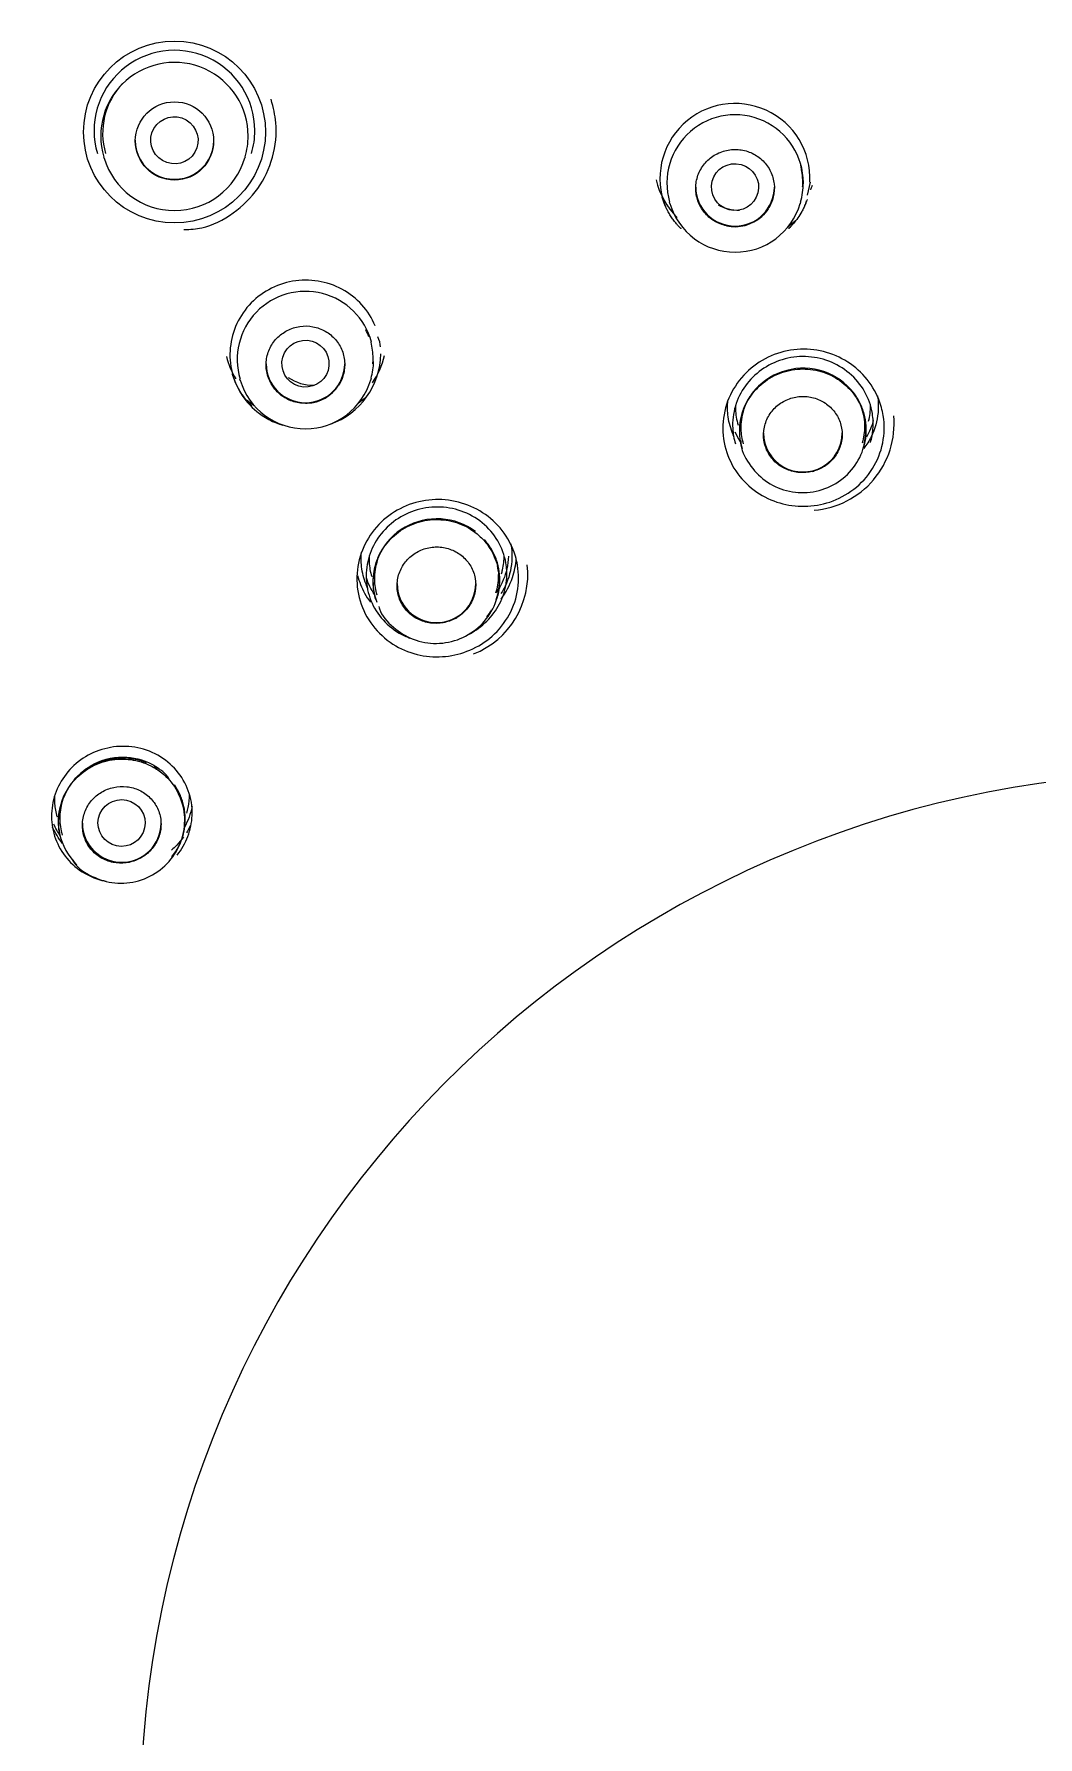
# Model space of a CAD drawing. Header units: millimetres. Extents: x -60 to 7633, y -2614 to 2146.
# Drawn here: x 5486.92 to 5506.08, y 1658.15 to 1690.66 of the extents above; entities that cross this region are included whole.
import ezdxf

# ---------------------------------------------------------------- set-up
doc = ezdxf.new("R2010")
doc.units = ezdxf.units.MM
doc.layers.get('0').update_dxf_attribs({"color": 250})

msp = doc.modelspace()

# ---------------------------------------------------------------- linework, layer by layer
at = {"linetype": 'Continuous'}
for p, q in [((5488.246, 1688.311), (5488.254, 1688.285)), ((5490.943, 1688.29), (5490.951, 1688.317)), ((5501.73, 1687.83), (5501.671, 1687.584)), ((5498.967, 1687.368), (5498.969, 1687.363)), ((5499.038, 1687.451), (5499.046, 1687.425)), ((5501.545, 1687.419), (5501.556, 1687.454)), ((5501.629, 1687.38), (5501.631, 1687.384)), ((5490.839, 1684.071), (5490.847, 1684.047)), ((5493.346, 1684.055), (5493.357, 1684.091)), ((5500.429, 1682.769), (5500.434, 1682.75)), ((5502.744, 1682.748), (5502.754, 1682.782)), ((5501.771, 1682.309), (5501.801, 1682.317)), ((5493.436, 1679.881), (5493.441, 1679.866)), ((5495.736, 1679.866), (5495.784, 1680.005)), ((5495.751, 1679.882), (5495.761, 1679.918)), ((5495.784, 1680.005), (5495.784, 1680.032)), ((5494.959, 1679.504), (5494.986, 1679.52)), ((5489.496, 1676.437), (5489.495, 1676.439)), ((5487.429, 1675.302), (5487.433, 1675.289)), ((5489.744, 1675.31), (5489.755, 1675.349)), ((5489.111, 1675.045), (5489.133, 1675.067))]:
    msp.add_line(p, q, dxfattribs=at)
for centre, radius in [((5489.599, 1688.79), 1.736), ((5489.598, 1688.619), 0.747)]:
    msp.add_circle(centre, radius, dxfattribs=at)
for centre, radius, start, end in [((5509.098, 1656.352), 60.161, 0.4064, 179.5936), ((5489.598, 1688.816), 1.534, 0, 196.6138), ((5489.598, 1688.713), 1.406, 0, 196.6109), ((5489.599, 1688.769), 1.372, 136.2052, 196.5846), ((5500.296, 1687.902), 1.432, 357.1549, 201.9014), ((5500.299, 1687.817), 1.302, 0, 196.2589), ((5489.598, 1688.713), 1.406, 343.6939, 0), ((5489.598, 1688.816), 1.534, 343.592, 0), ((5489.598, 1688.69), 1.399, 196.6009, 343.6592), ((5500.296, 1688.246), 1.551, 193.6654, 224.6738), ((5500.299, 1687.84), 1.291, 0, 14.1503), ((5500.298, 1687.792), 1.297, 5.8938, 12.4022), ((5500.299, 1687.817), 1.302, 343.7665, 0), ((5500.299, 1687.84), 1.291, 355.7993, 0), ((5500.296, 1688.246), 1.551, 338.8708, 342.4126), ((5500.298, 1687.792), 1.297, 196.3924, 343.5583), ((5500.374, 1688.127), 0.829, 241.0182, 270.7083), ((5500.296, 1687.902), 1.432, 338.7916, 342.6453), ((5500.296, 1687.743), 0.761, 257.7047, 312.0601), ((5492.098, 1684.446), 1.302, 14.8745, 196.5904), ((5492.097, 1684.421), 1.297, 20.8247, 27.3183), ((5492.098, 1684.469), 1.291, 0, 13.8792), ((5493.053, 1684.663), 0.479, 2.8711, 26.4885), ((5492.096, 1684.875), 1.551, 193.8416, 211.0042), ((5492.089, 1684.578), 1.449, 289.5227, 359.1275), ((5492.098, 1684.446), 1.302, 344.1231, 358.2999), ((5492.096, 1684.875), 1.551, 325.7838, 346.783), ((5492.098, 1684.469), 1.291, 355.3143, 0), ((5492.097, 1684.421), 1.297, 196.5914, 343.8987), ((5492.245, 1684.785), 0.829, 235.147, 271.3277), ((5501.597, 1683.046), 1.234, 71.4546, 137.9633), ((5501.608, 1683.069), 1.208, 38.1768, 71.6006), ((5492.095, 1684.368), 0.758, 272.5242, 327.0836), ((5501.539, 1683.094), 1.158, 149.4514, 160.9518), ((5501.588, 1683.064), 1.214, 138.2989, 149.4162), ((5501.627, 1683.09), 1.18, 26.7585, 37.9698), ((5501.526, 1683.095), 1.145, 160.8304, 171.7224), ((5501.673, 1683.223), 1.66, 274.5865, 5.1292), ((5501.625, 1683.094), 1.18, 15.4578, 26.526), ((5501.708, 1683.116), 1.094, 3.5626, 15.5127), ((5492.089, 1684.578), 1.449, 247.8118, 252.8297), ((5501.627, 1683.111), 1.175, 352.5012, 3.5417), ((5501.526, 1683.095), 1.145, 189.9764, 195.3752), ((5501.491, 1683.085), 1.108, 195.3262, 196.5414), ((5501.668, 1683.111), 1.134, 343.1314, 352.2417), ((5494.605, 1680.179), 1.227, 86.2179, 153.0442), ((5494.61, 1680.18), 1.226, 53.3825, 86.4862), ((5494.585, 1680.199), 1.2, 153.4749, 164.6893), ((5494.621, 1680.208), 1.198, 30.9079, 41.8681), ((5494.701, 1680.255), 1.105, 19.0996, 30.9685), ((5494.533, 1680.215), 1.146, 164.7274, 176.3215), ((5494.705, 1680.348), 1.637, 291.5036, 6.3475), ((5494.629, 1680.23), 1.181, 8.0773, 19.0751), ((5494.53, 1680.213), 1.143, 176.2306, 200.5025), ((5494.716, 1680.244), 1.093, 356.0669, 8.0187), ((5494.665, 1680.242), 1.142, 321.5718, 329.7654), ((5488.608, 1675.597), 1.238, 68.4229, 101.3439), ((5488.596, 1675.616), 1.217, 100.9647, 168.2369), ((5508.979, 1656.519), 20.039, 89.6599, 178.2995), ((5489.056, 1676.187), 0.505, 29.8186, 72.2252), ((5488.615, 1675.646), 1.196, 23.6201, 34.5268), ((5488.571, 1675.631), 1.19, 168.7192, 180.0099), ((5488.705, 1675.686), 1.097, 11.6357, 23.5651), ((5488.664, 1675.676), 1.14, 348.666, 11.7093), ((5488.52, 1675.632), 1.139, 180.0513, 191.7045), ((5488.529, 1675.632), 1.148, 191.6445, 226.2665), ((5488.591, 1675.708), 1.219, 325.8601, 336.8977), ((5488.557, 1675.742), 1.266, 321.3696, 325.4764)]:
    msp.add_arc(centre, radius, start, end, dxfattribs=at)
for centre, major_axis, start_param, end_param in [((5509.098, 1655.606), (51.65, 0), 0, 3.141593), ((5509.098, 1655.697), (51.15, 0), 0, 3.141593), ((5489.598, 1688.631), (-0.75, 0), 0, 3.141593), ((5500.298, 1687.739), (0.75, 0), 3.141593, 6.283185), ((5492.098, 1684.367), (0.75, 0), 3.141593, 6.283185), ((5501.592, 1683.044), (-0.75, 0), 0, 3.141593), ((5494.598, 1680.169), (0.75, 0), 3.141593, 6.283185), ((5488.591, 1675.594), (0.75, 0), 3.141593, 6.283185)]:
    msp.add_ellipse(centre, major_axis=major_axis, ratio=0.992546, start_param=start_param, end_param=end_param, dxfattribs=at)
for centre, major_axis, ratio in [((5509.098, 1655.559), (51.15, 0), 0.992546), ((5509.098, 1655.41), (47.938, 0), 0.992546), ((5509.098, 1655.388), (47.807, 0), 0.992546), ((5489.597, 1688.632), (0.391, -0.227), 0.992529), ((5500.298, 1687.739), (0.449, -0.024), 0.993676), ((5492.098, 1684.367), (0.449, -0.038), 0.993119), ((5488.588, 1675.598), (-0.45, 0.005), 0.992544)]:
    msp.add_ellipse(centre, major_axis=major_axis, ratio=ratio, dxfattribs=at)
for points, knots in [([(5489.779, 1686.927), (5489.904, 1686.932), (5490.22, 1686.95), (5490.744, 1687.22), (5491.219, 1687.69), (5491.507, 1688.297), (5491.567, 1688.914), (5491.485, 1689.253), (5491.442, 1689.415)], [0, 0, 0, 0, 0.098087, 0.29046, 0.48278, 0.675055, 0.86732, 1, 1, 1, 1]), ([(5500.133, 1686.999), (5500.051, 1687.017), (5499.972, 1687.049), (5499.9, 1687.092), (5499.829, 1687.136), (5499.765, 1687.192), (5499.712, 1687.256), (5499.66, 1687.32), (5499.618, 1687.395), (5499.59, 1687.473), (5499.562, 1687.551), (5499.548, 1687.635), (5499.548, 1687.718), (5499.548, 1687.8), (5499.562, 1687.885), (5499.59, 1687.963), (5499.618, 1688.041), (5499.66, 1688.116), (5499.713, 1688.18), (5499.766, 1688.245), (5499.83, 1688.301), (5499.902, 1688.345), (5499.973, 1688.389), (5500.053, 1688.421), (5500.135, 1688.439), (5500.217, 1688.457), (5500.303, 1688.462), (5500.386, 1688.452), (5500.469, 1688.443), (5500.552, 1688.419), (5500.627, 1688.383), (5500.702, 1688.347), (5500.772, 1688.298), (5500.831, 1688.239), (5500.89, 1688.18), (5500.94, 1688.111), (5500.975, 1688.036), (5501.011, 1687.962), (5501.035, 1687.88), (5501.044, 1687.798), (5501.052, 1687.716), (5501.047, 1687.631), (5501.027, 1687.55), (5501.008, 1687.47), (5500.974, 1687.391), (5500.928, 1687.322), (5500.894, 1687.269), (5500.852, 1687.22), (5500.806, 1687.178)], [0, 0, 0, 0, 0.063439, 0.063439, 0.063439, 0.126866, 0.126866, 0.126866, 0.19049, 0.19049, 0.19049, 0.2542, 0.2542, 0.2542, 0.317862, 0.317862, 0.317862, 0.381399, 0.381399, 0.381399, 0.444801, 0.444801, 0.444801, 0.508096, 0.508096, 0.508096, 0.571336, 0.571336, 0.571336, 0.634582, 0.634582, 0.634582, 0.697889, 0.697889, 0.697889, 0.761311, 0.761311, 0.761311, 0.82487, 0.82487, 0.82487, 0.888545, 0.888545, 0.888545, 0.952253, 0.952253, 0.952253, 1, 1, 1, 1]), ([(5499.272, 1686.939), (5499.271, 1686.94), (5499.27, 1686.941), (5499.267, 1686.944), (5499.265, 1686.946), (5499.261, 1686.95), (5499.257, 1686.954), (5499.248, 1686.963), (5499.241, 1686.97), (5499.22, 1686.992), (5499.206, 1687.008), (5499.175, 1687.044), (5499.159, 1687.063), (5499.135, 1687.094), (5499.126, 1687.105), (5499.11, 1687.128), (5499.102, 1687.139), (5499.084, 1687.165), (5499.075, 1687.179), (5499.058, 1687.205), (5499.051, 1687.218), (5499.029, 1687.254), (5499.016, 1687.277), (5498.995, 1687.318), (5498.986, 1687.337), (5498.974, 1687.362), (5498.971, 1687.37), (5498.966, 1687.381), (5498.964, 1687.384), (5498.962, 1687.389), (5498.961, 1687.391), (5498.96, 1687.394), (5498.96, 1687.395), (5498.958, 1687.4), (5498.956, 1687.403), (5498.954, 1687.409), (5498.952, 1687.413), (5498.949, 1687.422), (5498.946, 1687.428), (5498.939, 1687.446), (5498.935, 1687.458), (5498.922, 1687.494), (5498.914, 1687.519), (5498.905, 1687.548), (5498.903, 1687.554), (5498.901, 1687.56)], [0.37508988, 0.37508988, 0.37508988, 0.37508988, 0.37597656, 0.37597656, 0.37695312, 0.37695312, 0.37890625, 0.37890625, 0.3828125, 0.3828125, 0.390625, 0.390625, 0.3984375, 0.3984375, 0.40234375, 0.40234375, 0.40625, 0.40625, 0.41015625, 0.41015625, 0.4140625, 0.4140625, 0.421875, 0.421875, 0.4296875, 0.4296875, 0.43359375, 0.43359375, 0.43554688, 0.43554688, 0.43652344, 0.43652344, 0.4375, 0.4375, 0.43847656, 0.43847656, 0.43945312, 0.43945312, 0.44140625, 0.44140625, 0.4453125, 0.4453125, 0.453125, 0.453125, 0.45503326, 0.45503326, 0.45503326, 0.45503326]), ([(5501.673, 1687.503), (5501.673, 1687.501), (5501.672, 1687.499), (5501.665, 1687.479), (5501.66, 1687.463), (5501.651, 1687.441), (5501.648, 1687.434), (5501.644, 1687.424), (5501.643, 1687.421), (5501.641, 1687.416), (5501.64, 1687.415), (5501.639, 1687.412), (5501.639, 1687.411), (5501.637, 1687.406), (5501.635, 1687.403), (5501.633, 1687.397), (5501.631, 1687.394), (5501.627, 1687.385), (5501.625, 1687.379), (5501.617, 1687.361), (5501.611, 1687.35), (5501.595, 1687.316), (5501.583, 1687.293), (5501.547, 1687.229), (5501.522, 1687.188), (5501.468, 1687.111), (5501.44, 1687.075), (5501.397, 1687.025), (5501.383, 1687.008), (5501.361, 1686.985), (5501.354, 1686.977), (5501.339, 1686.962), (5501.332, 1686.955), (5501.323, 1686.946), (5501.322, 1686.945), (5501.321, 1686.944)], [0.04591561, 0.04591561, 0.04591561, 0.04591561, 0.046875, 0.046875, 0.0546875, 0.0546875, 0.05859375, 0.05859375, 0.06054688, 0.06054688, 0.06152344, 0.06152344, 0.0625, 0.0625, 0.06347656, 0.06347656, 0.06445312, 0.06445312, 0.06640625, 0.06640625, 0.0703125, 0.0703125, 0.078125, 0.078125, 0.09375, 0.09375, 0.109375, 0.109375, 0.1171875, 0.1171875, 0.12109375, 0.12109375, 0.125, 0.125, 0.12544296, 0.12544296, 0.12544296, 0.12544296]), ([(5493.43, 1685.088), (5493.43, 1685.088), (5493.43, 1685.088), (5493.43, 1685.088), (5493.369, 1685.235), (5493.281, 1685.372), (5493.174, 1685.491), (5493.067, 1685.609), (5492.937, 1685.71), (5492.795, 1685.787), (5492.654, 1685.863), (5492.497, 1685.917), (5492.338, 1685.943), (5492.179, 1685.969), (5492.013, 1685.968), (5491.854, 1685.94), (5491.695, 1685.913), (5491.539, 1685.858), (5491.398, 1685.78), (5491.257, 1685.703), (5491.128, 1685.601), (5491.021, 1685.482), (5490.915, 1685.363), (5490.827, 1685.224), (5490.765, 1685.077), (5490.704, 1684.93), (5490.668, 1684.771), (5490.659, 1684.612), (5490.65, 1684.454), (5490.669, 1684.292), (5490.714, 1684.141), (5490.759, 1683.988), (5490.832, 1683.842), (5490.925, 1683.714), (5491.019, 1683.585), (5491.137, 1683.471), (5491.269, 1683.381), (5491.354, 1683.323), (5491.446, 1683.274), (5491.541, 1683.235), (5491.541, 1683.235), (5491.541, 1683.235), (5491.541, 1683.235)], [0, 0, 0, 0, 0.000011, 0.000011, 0.000011, 0.086188, 0.086188, 0.086188, 0.172433, 0.172433, 0.172433, 0.258524, 0.258524, 0.258524, 0.344387, 0.344387, 0.344387, 0.430092, 0.430092, 0.430092, 0.515582, 0.515582, 0.515582, 0.601177, 0.601177, 0.601177, 0.686953, 0.686953, 0.686953, 0.772741, 0.772741, 0.772741, 0.858761, 0.858761, 0.858761, 0.945091, 0.945091, 0.945091, 0.999989, 0.999989, 0.999989, 1, 1, 1, 1]), ([(5492.128, 1683.61), (5492.044, 1683.607), (5491.959, 1683.617), (5491.878, 1683.641), (5491.798, 1683.664), (5491.721, 1683.702), (5491.654, 1683.75), (5491.586, 1683.799), (5491.526, 1683.86), (5491.478, 1683.928), (5491.431, 1683.996), (5491.395, 1684.074), (5491.373, 1684.154), (5491.351, 1684.234), (5491.343, 1684.319), (5491.35, 1684.401), (5491.356, 1684.484), (5491.377, 1684.567), (5491.411, 1684.643), (5491.445, 1684.719), (5491.493, 1684.79), (5491.55, 1684.851), (5491.608, 1684.911), (5491.676, 1684.963), (5491.751, 1685.001), (5491.825, 1685.04), (5491.907, 1685.066), (5491.99, 1685.079), (5492.073, 1685.091), (5492.159, 1685.089), (5492.241, 1685.073), (5492.323, 1685.058), (5492.404, 1685.028), (5492.476, 1684.987), (5492.549, 1684.945), (5492.615, 1684.891), (5492.669, 1684.828), (5492.723, 1684.766), (5492.768, 1684.693), (5492.798, 1684.616), (5492.828, 1684.538), (5492.845, 1684.455), (5492.847, 1684.372), (5492.85, 1684.289), (5492.837, 1684.205), (5492.812, 1684.126), (5492.792, 1684.066), (5492.765, 1684.009), (5492.731, 1683.956)], [0, 0, 0, 0, 0.063439, 0.063439, 0.063439, 0.126866, 0.126866, 0.126866, 0.19049, 0.19049, 0.19049, 0.2542, 0.2542, 0.2542, 0.317862, 0.317862, 0.317862, 0.381399, 0.381399, 0.381399, 0.444801, 0.444801, 0.444801, 0.508096, 0.508096, 0.508096, 0.571336, 0.571336, 0.571336, 0.634582, 0.634582, 0.634582, 0.697889, 0.697889, 0.697889, 0.761311, 0.761311, 0.761311, 0.82487, 0.82487, 0.82487, 0.888545, 0.888545, 0.888545, 0.952253, 0.952253, 0.952253, 1, 1, 1, 1]), ([(5503.126, 1683.376), (5503.154, 1683.203), (5503.15, 1683.024), (5503.116, 1682.853), (5503.081, 1682.682), (5503.015, 1682.514), (5502.92, 1682.363), (5502.827, 1682.215), (5502.704, 1682.079), (5502.562, 1681.969), (5502.427, 1681.865), (5502.27, 1681.782), (5502.106, 1681.726), (5501.952, 1681.674), (5501.786, 1681.646), (5501.624, 1681.644), (5501.464, 1681.641), (5501.302, 1681.663), (5501.151, 1681.708), (5500.995, 1681.754), (5500.845, 1681.825), (5500.713, 1681.916), (5500.573, 1682.012), (5500.449, 1682.132), (5500.35, 1682.266), (5500.247, 1682.407), (5500.168, 1682.568), (5500.12, 1682.736), (5500.072, 1682.905), (5500.054, 1683.086), (5500.07, 1683.263), (5500.085, 1683.437), (5500.132, 1683.611), (5500.208, 1683.771), (5500.282, 1683.926), (5500.385, 1684.072), (5500.509, 1684.194), (5500.63, 1684.314), (5500.774, 1684.416), (5500.93, 1684.49), (5501.082, 1684.563), (5501.25, 1684.612), (5501.419, 1684.632), (5501.586, 1684.652), (5501.759, 1684.645), (5501.923, 1684.611), (5502.088, 1684.577), (5502.249, 1684.515), (5502.393, 1684.432), (5502.539, 1684.347), (5502.671, 1684.237), (5502.779, 1684.112), (5502.89, 1683.985), (5502.979, 1683.838), (5503.04, 1683.684), (5503.08, 1683.584), (5503.109, 1683.481), (5503.126, 1683.376)], [0, 0, 0, 0, 0.057111, 0.057111, 0.057111, 0.114258, 0.114258, 0.114258, 0.170631, 0.170631, 0.170631, 0.223796, 0.223796, 0.223796, 0.273571, 0.273571, 0.273571, 0.322597, 0.322597, 0.322597, 0.373599, 0.373599, 0.373599, 0.427859, 0.427859, 0.427859, 0.484585, 0.484585, 0.484585, 0.541823, 0.541823, 0.541823, 0.597712, 0.597712, 0.597712, 0.651867, 0.651867, 0.651867, 0.704634, 0.704634, 0.704634, 0.75652, 0.75652, 0.75652, 0.807932, 0.807932, 0.807932, 0.859672, 0.859672, 0.859672, 0.912127, 0.912127, 0.912127, 0.965719, 0.965719, 0.965719, 1, 1, 1, 1]), ([(5502.918, 1683.418), (5502.894, 1683.562), (5502.844, 1683.706), (5502.769, 1683.836), (5502.695, 1683.966), (5502.595, 1684.086), (5502.478, 1684.185), (5502.363, 1684.282), (5502.228, 1684.361), (5502.085, 1684.415), (5501.945, 1684.468), (5501.793, 1684.498), (5501.643, 1684.502), (5501.494, 1684.507), (5501.341, 1684.487), (5501.199, 1684.443), (5501.058, 1684.401), (5500.923, 1684.334), (5500.804, 1684.25), (5500.685, 1684.165), (5500.579, 1684.06), (5500.495, 1683.943), (5500.41, 1683.825), (5500.345, 1683.693), (5500.304, 1683.557), (5500.263, 1683.418), (5500.245, 1683.273), (5500.253, 1683.131), (5500.258, 1683.032), (5500.275, 1682.933), (5500.304, 1682.838)], [0, 0, 0, 0, 0.0557238, 0.0557238, 0.0557238, 0.1115313, 0.1115313, 0.1115313, 0.1660839, 0.1660839, 0.1660839, 0.2190507, 0.2190507, 0.2190507, 0.2714077, 0.2714077, 0.2714077, 0.3230022, 0.3230022, 0.3230022, 0.3747886, 0.3747886, 0.3747886, 0.4269687, 0.4269687, 0.4269687, 0.4801077, 0.4801077, 0.4801077, 0.5173923, 0.5173923, 0.5173923, 0.5173923]), ([(5491.072, 1683.563), (5491.061, 1683.574), (5491.052, 1683.583), (5491.032, 1683.603), (5491.023, 1683.614), (5490.995, 1683.644), (5490.977, 1683.665), (5490.928, 1683.726), (5490.899, 1683.766), (5490.848, 1683.845), (5490.826, 1683.882), (5490.798, 1683.937), (5490.789, 1683.955), (5490.777, 1683.98), (5490.773, 1683.989), (5490.767, 1684.001), (5490.766, 1684.006), (5490.762, 1684.014), (5490.761, 1684.017), (5490.757, 1684.027), (5490.754, 1684.033), (5490.749, 1684.045), (5490.747, 1684.05), (5490.74, 1684.067), (5490.736, 1684.079), (5490.723, 1684.113), (5490.716, 1684.136), (5490.707, 1684.164), (5490.706, 1684.169), (5490.704, 1684.174)], [0.37507205, 0.37507205, 0.37507205, 0.37507205, 0.37890625, 0.37890625, 0.3828125, 0.3828125, 0.390625, 0.390625, 0.40625, 0.40625, 0.421875, 0.421875, 0.4296875, 0.4296875, 0.43359375, 0.43359375, 0.43554688, 0.43554688, 0.4375, 0.4375, 0.43945312, 0.43945312, 0.44140625, 0.44140625, 0.4453125, 0.4453125, 0.453125, 0.453125, 0.45487998, 0.45487998, 0.45487998, 0.45487998]), ([(5500.435, 1682.75), (5500.416, 1682.811), (5500.403, 1682.874), (5500.395, 1682.937), (5500.379, 1683.069), (5500.385, 1683.205), (5500.414, 1683.335), (5500.443, 1683.465), (5500.496, 1683.592), (5500.568, 1683.705), (5500.639, 1683.818), (5500.731, 1683.92), (5500.837, 1684.003), (5500.942, 1684.087), (5501.063, 1684.153), (5501.19, 1684.198), (5501.317, 1684.242), (5501.453, 1684.265), (5501.588, 1684.266), (5501.722, 1684.267), (5501.858, 1684.245), (5501.984, 1684.203), (5502.111, 1684.16), (5502.232, 1684.095), (5502.338, 1684.014), (5502.443, 1683.933), (5502.536, 1683.833), (5502.607, 1683.722), (5502.653, 1683.652), (5502.691, 1683.577), (5502.721, 1683.5)], [0.5116325, 0.5116325, 0.5116325, 0.5116325, 0.5375285, 0.5375285, 0.5375285, 0.5916541, 0.5916541, 0.5916541, 0.645752, 0.645752, 0.645752, 0.6994456, 0.6994456, 0.6994456, 0.7530036, 0.7530036, 0.7530036, 0.8063644, 0.8063644, 0.8063644, 0.8595778, 0.8595778, 0.8595778, 0.913033, 0.913033, 0.913033, 0.966481, 0.966481, 0.966481, 1, 1, 1, 1]), ([(5501.771, 1682.309), (5501.691, 1682.289), (5501.607, 1682.283), (5501.526, 1682.289), (5501.445, 1682.295), (5501.364, 1682.315), (5501.29, 1682.346), (5501.214, 1682.377), (5501.143, 1682.422), (5501.082, 1682.475), (5501.02, 1682.53), (5500.968, 1682.597), (5500.928, 1682.669), (5500.889, 1682.742), (5500.861, 1682.823), (5500.849, 1682.905), (5500.837, 1682.987), (5500.84, 1683.073), (5500.857, 1683.155), (5500.874, 1683.236), (5500.906, 1683.316), (5500.95, 1683.387), (5500.994, 1683.457), (5501.05, 1683.522), (5501.116, 1683.574), (5501.18, 1683.627), (5501.255, 1683.669), (5501.334, 1683.697), (5501.412, 1683.725), (5501.496, 1683.741), (5501.58, 1683.743), (5501.663, 1683.744), (5501.747, 1683.732), (5501.826, 1683.707), (5501.905, 1683.682), (5501.98, 1683.644), (5502.046, 1683.595), (5502.113, 1683.546), (5502.171, 1683.486), (5502.217, 1683.418), (5502.264, 1683.35), (5502.298, 1683.274), (5502.319, 1683.195), (5502.34, 1683.115), (5502.346, 1683.031), (5502.339, 1682.95), (5502.331, 1682.867), (5502.308, 1682.785), (5502.272, 1682.71), (5502.236, 1682.635), (5502.185, 1682.565), (5502.125, 1682.505), (5502.066, 1682.447), (5501.995, 1682.397), (5501.918, 1682.361), (5501.88, 1682.343), (5501.841, 1682.329), (5501.801, 1682.317)], [0, 0, 0, 0, 0.052316, 0.052316, 0.052316, 0.10457, 0.10457, 0.10457, 0.157996, 0.157996, 0.157996, 0.212776, 0.212776, 0.212776, 0.268194, 0.268194, 0.268194, 0.323514, 0.323514, 0.323514, 0.378292, 0.378292, 0.378292, 0.432407, 0.432407, 0.432407, 0.485943, 0.485943, 0.485943, 0.539124, 0.539124, 0.539124, 0.592211, 0.592211, 0.592211, 0.645494, 0.645494, 0.645494, 0.699209, 0.699209, 0.699209, 0.753548, 0.753548, 0.753548, 0.808509, 0.808509, 0.808509, 0.86392, 0.86392, 0.86392, 0.919237, 0.919237, 0.919237, 0.973631, 0.973631, 0.973631, 1, 1, 1, 1]), ([(5503.017, 1683.753), (5503.033, 1683.647), (5503.036, 1683.54), (5503.026, 1683.434), (5503.011, 1683.275), (5502.967, 1683.116), (5502.895, 1682.971), (5502.857, 1682.894), (5502.811, 1682.82), (5502.758, 1682.751)], [0.4939546, 0.4939546, 0.4939546, 0.4939546, 0.5319666, 0.5319666, 0.5319666, 0.589349, 0.589349, 0.589349, 0.6195159, 0.6195159, 0.6195159, 0.6195159]), ([(5500.282, 1682.964), (5500.274, 1682.981), (5500.266, 1682.999), (5500.259, 1683.017), (5500.214, 1683.123), (5500.182, 1683.237), (5500.167, 1683.353)], [0.95232406, 0.95232406, 0.95232406, 0.95232406, 0.95916817, 0.95916817, 0.95916817, 1, 1, 1, 1]), ([(5500.305, 1683.582), (5500.304, 1683.555), (5500.304, 1683.528), (5500.305, 1683.501), (5500.308, 1683.396), (5500.325, 1683.291), (5500.355, 1683.191)], [0.52896693, 0.52896693, 0.52896693, 0.52896693, 0.53948698, 0.53948698, 0.53948698, 0.58057433, 0.58057433, 0.58057433, 0.58057433]), ([(5500.461, 1682.835), (5500.433, 1682.928), (5500.398, 1683.143), (5500.428, 1683.363), (5500.464, 1683.479)], [0.46179953, 0.46179953, 0.46179953, 0.46179953, 0.50302991, 0.5539823, 0.5539823, 0.5539823, 0.5539823]), ([(5502.721, 1683.5), (5502.768, 1683.375), (5502.793, 1683.242), (5502.796, 1683.109), (5502.798, 1682.99), (5502.78, 1682.868), (5502.746, 1682.754)], [0, 0, 0, 0, 0.0541636, 0.0541636, 0.0541636, 0.1029097, 0.1029097, 0.1029097, 0.1029097]), ([(5502.882, 1682.862), (5502.907, 1682.945), (5502.923, 1683.03), (5502.93, 1683.116), (5502.938, 1683.216), (5502.934, 1683.318), (5502.918, 1683.418)], [0.9292054, 0.9292054, 0.9292054, 0.9292054, 0.96189954, 0.96189954, 0.96189954, 1, 1, 1, 1]), ([(5500.406, 1682.896), (5500.406, 1682.886), (5500.403, 1682.738), (5500.556, 1682.44), (5500.853, 1682.112), (5501.274, 1681.916), (5501.737, 1681.885), (5502.183, 1682.027), (5502.541, 1682.318), (5502.755, 1682.699), (5502.784, 1682.946), (5502.796, 1683.072)], [0, 0, 0, 0, 0.00778, 0.13378, 0.260412, 0.387931, 0.516243, 0.645013, 0.773279, 0.901154, 1, 1, 1, 1]), ([(5502.769, 1683.211), (5502.77, 1683.197), (5502.772, 1683.078), (5502.754, 1682.957), (5502.723, 1682.852)], [0, 0, 0, 0, 0.00567845, 0.05184175, 0.05184175, 0.05184175, 0.05184175]), ([(5496.145, 1680.522), (5496.174, 1680.353), (5496.173, 1680.176), (5496.141, 1680.006), (5496.109, 1679.836), (5496.045, 1679.668), (5495.953, 1679.516), (5495.864, 1679.369), (5495.746, 1679.234), (5495.61, 1679.123), (5495.482, 1679.02), (5495.335, 1678.935), (5495.18, 1678.876), (5495.03, 1678.818), (5494.87, 1678.784), (5494.712, 1678.774), (5494.549, 1678.763), (5494.384, 1678.778), (5494.229, 1678.817), (5494.065, 1678.857), (5493.907, 1678.925), (5493.767, 1679.014), (5493.62, 1679.109), (5493.488, 1679.23), (5493.382, 1679.368), (5493.275, 1679.508), (5493.192, 1679.67), (5493.141, 1679.84), (5493.09, 1680.007), (5493.07, 1680.188), (5493.083, 1680.365), (5493.095, 1680.537), (5493.138, 1680.71), (5493.21, 1680.869), (5493.28, 1681.024), (5493.379, 1681.17), (5493.498, 1681.295), (5493.615, 1681.417), (5493.755, 1681.521), (5493.906, 1681.599), (5494.056, 1681.676), (5494.221, 1681.73), (5494.388, 1681.755), (5494.555, 1681.781), (5494.727, 1681.779), (5494.892, 1681.751), (5495.059, 1681.722), (5495.222, 1681.666), (5495.369, 1681.587), (5495.519, 1681.507), (5495.656, 1681.401), (5495.769, 1681.278), (5495.885, 1681.153), (5495.98, 1681.007), (5496.047, 1680.852), (5496.092, 1680.746), (5496.125, 1680.635), (5496.145, 1680.522)], [0, 0, 0, 0, 0.056181, 0.056181, 0.056181, 0.112483, 0.112483, 0.112483, 0.166791, 0.166791, 0.166791, 0.217383, 0.217383, 0.217383, 0.26631, 0.26631, 0.26631, 0.316547, 0.316547, 0.316547, 0.36978, 0.36978, 0.36978, 0.426071, 0.426071, 0.426071, 0.483238, 0.483238, 0.483238, 0.539735, 0.539735, 0.539735, 0.59438, 0.59438, 0.59438, 0.647528, 0.647528, 0.647528, 0.699568, 0.699568, 0.699568, 0.75112, 0.75112, 0.75112, 0.802646, 0.802646, 0.802646, 0.854782, 0.854782, 0.854782, 0.908093, 0.908093, 0.908093, 0.962781, 0.962781, 0.962781, 1, 1, 1, 1]), ([(5495.924, 1680.562), (5495.899, 1680.708), (5495.846, 1680.852), (5495.77, 1680.982), (5495.694, 1681.112), (5495.591, 1681.232), (5495.472, 1681.329), (5495.354, 1681.425), (5495.216, 1681.503), (5495.069, 1681.554), (5494.927, 1681.604), (5494.773, 1681.63), (5494.62, 1681.631), (5494.47, 1681.631), (5494.317, 1681.607), (5494.173, 1681.559), (5494.033, 1681.511), (5493.899, 1681.44), (5493.781, 1681.351), (5493.664, 1681.262), (5493.561, 1681.153), (5493.48, 1681.033), (5493.399, 1680.913), (5493.337, 1680.778), (5493.301, 1680.64), (5493.264, 1680.501), (5493.25, 1680.354), (5493.261, 1680.213), (5493.273, 1680.069), (5493.31, 1679.926), (5493.369, 1679.796), (5493.429, 1679.663), (5493.514, 1679.539), (5493.617, 1679.435), (5493.722, 1679.327), (5493.85, 1679.237), (5493.988, 1679.172), (5494.021, 1679.157), (5494.054, 1679.143), (5494.087, 1679.13)], [0, 0, 0, 0, 0.0567383, 0.0567383, 0.0567383, 0.1135387, 0.1135387, 0.1135387, 0.1693182, 0.1693182, 0.1693182, 0.2232338, 0.2232338, 0.2232338, 0.2761778, 0.2761778, 0.2761778, 0.3280857, 0.3280857, 0.3280857, 0.3798233, 0.3798233, 0.3798233, 0.4316403, 0.4316403, 0.4316403, 0.4840464, 0.4840464, 0.4840464, 0.5376016, 0.5376016, 0.5376016, 0.5925052, 0.5925052, 0.5925052, 0.6492472, 0.6492472, 0.6492472, 0.6624612, 0.6624612, 0.6624612, 0.6624612]), ([(5493.441, 1679.865), (5493.413, 1679.957), (5493.397, 1680.053), (5493.392, 1680.148), (5493.386, 1680.281), (5493.403, 1680.417), (5493.443, 1680.545), (5493.482, 1680.672), (5493.544, 1680.795), (5493.624, 1680.902), (5493.704, 1681.009), (5493.804, 1681.105), (5493.915, 1681.18), (5494.026, 1681.256), (5494.151, 1681.313), (5494.281, 1681.349), (5494.41, 1681.384), (5494.547, 1681.398), (5494.681, 1681.389), (5494.815, 1681.381), (5494.949, 1681.349), (5495.073, 1681.298), (5495.196, 1681.247), (5495.312, 1681.174), (5495.41, 1681.086), (5495.473, 1681.03), (5495.53, 1680.967), (5495.579, 1680.9)], [0.5527209, 0.5527209, 0.5527209, 0.5527209, 0.5916541, 0.5916541, 0.5916541, 0.645752, 0.645752, 0.645752, 0.6994456, 0.6994456, 0.6994456, 0.7530036, 0.7530036, 0.7530036, 0.8063644, 0.8063644, 0.8063644, 0.8595778, 0.8595778, 0.8595778, 0.913033, 0.913033, 0.913033, 0.966481, 0.966481, 0.966481, 1, 1, 1, 1]), ([(5494.959, 1679.504), (5494.887, 1679.465), (5494.808, 1679.437), (5494.727, 1679.422), (5494.647, 1679.407), (5494.563, 1679.405), (5494.483, 1679.416), (5494.401, 1679.427), (5494.321, 1679.451), (5494.248, 1679.488), (5494.173, 1679.525), (5494.105, 1679.575), (5494.047, 1679.635), (5493.989, 1679.695), (5493.941, 1679.766), (5493.908, 1679.842), (5493.874, 1679.919), (5493.854, 1680.002), (5493.849, 1680.085), (5493.844, 1680.168), (5493.853, 1680.253), (5493.877, 1680.333), (5493.901, 1680.413), (5493.938, 1680.489), (5493.988, 1680.557), (5494.036, 1680.624), (5494.098, 1680.684), (5494.166, 1680.732), (5494.234, 1680.779), (5494.312, 1680.816), (5494.392, 1680.839), (5494.472, 1680.862), (5494.556, 1680.872), (5494.639, 1680.868), (5494.722, 1680.864), (5494.805, 1680.846), (5494.882, 1680.816), (5494.959, 1680.786), (5495.032, 1680.743), (5495.094, 1680.69), (5495.157, 1680.636), (5495.211, 1680.571), (5495.252, 1680.5), (5495.294, 1680.429), (5495.323, 1680.349), (5495.337, 1680.268), (5495.351, 1680.187), (5495.351, 1680.102), (5495.336, 1680.02), (5495.321, 1679.938), (5495.292, 1679.857), (5495.249, 1679.785), (5495.207, 1679.713), (5495.152, 1679.647), (5495.087, 1679.592), (5495.056, 1679.565), (5495.022, 1679.541), (5494.986, 1679.52)], [0, 0, 0, 0, 0.052316, 0.052316, 0.052316, 0.10457, 0.10457, 0.10457, 0.157996, 0.157996, 0.157996, 0.212776, 0.212776, 0.212776, 0.268194, 0.268194, 0.268194, 0.323514, 0.323514, 0.323514, 0.378292, 0.378292, 0.378292, 0.432407, 0.432407, 0.432407, 0.485943, 0.485943, 0.485943, 0.539124, 0.539124, 0.539124, 0.592211, 0.592211, 0.592211, 0.645494, 0.645494, 0.645494, 0.699209, 0.699209, 0.699209, 0.753548, 0.753548, 0.753548, 0.808509, 0.808509, 0.808509, 0.86392, 0.86392, 0.86392, 0.919237, 0.919237, 0.919237, 0.973631, 0.973631, 0.973631, 1, 1, 1, 1]), ([(5495.579, 1680.9), (5495.657, 1680.792), (5495.717, 1680.669), (5495.754, 1680.542), (5495.792, 1680.414), (5495.807, 1680.279), (5495.798, 1680.146), (5495.793, 1680.058), (5495.777, 1679.97), (5495.751, 1679.885)], [0, 0, 0, 0, 0.0541636, 0.0541636, 0.0541636, 0.1083347, 0.1083347, 0.1083347, 0.1441168, 0.1441168, 0.1441168, 0.1441168]), ([(5496.019, 1680.925), (5496.039, 1680.816), (5496.044, 1680.704), (5496.036, 1680.594), (5496.023, 1680.432), (5495.98, 1680.27), (5495.908, 1680.119), (5495.885, 1680.072), (5495.859, 1680.025), (5495.83, 1679.979)], [0.4924751, 0.4924751, 0.4924751, 0.4924751, 0.5320411, 0.5320411, 0.5320411, 0.5899077, 0.5899077, 0.5899077, 0.6082767, 0.6082767, 0.6082767, 0.6082767]), ([(5493.289, 1680.076), (5493.283, 1680.089), (5493.277, 1680.103), (5493.271, 1680.116), (5493.225, 1680.222), (5493.193, 1680.335), (5493.176, 1680.451)], [0.95463865, 0.95463865, 0.95463865, 0.95463865, 0.95980444, 0.95980444, 0.95980444, 1, 1, 1, 1]), ([(5493.312, 1680.685), (5493.31, 1680.648), (5493.311, 1680.612), (5493.313, 1680.576), (5493.319, 1680.483), (5493.335, 1680.392), (5493.362, 1680.304)], [0.528068, 0.528068, 0.528068, 0.528068, 0.54202798, 0.54202798, 0.54202798, 0.57761954, 0.57761954, 0.57761954, 0.57761954]), ([(5493.467, 1679.951), (5493.439, 1680.044), (5493.403, 1680.27), (5493.438, 1680.502), (5493.48, 1680.628)], [0.46127807, 0.46127807, 0.46127807, 0.46127807, 0.50288152, 0.55737244, 0.55737244, 0.55737244, 0.55737244]), ([(5493.5, 1679.729), (5493.503, 1679.714), (5493.541, 1679.566), (5493.769, 1679.316), (5494.144, 1679.078), (5494.604, 1678.998), (5495.062, 1679.092), (5495.456, 1679.348), (5495.722, 1679.724), (5495.825, 1680.146), (5495.786, 1680.39), (5495.764, 1680.513)], [0, 0, 0, 0, 0.011849, 0.136952, 0.263238, 0.390895, 0.519452, 0.648295, 0.775969, 0.902728, 1, 1, 1, 1]), ([(5495.175, 1679.18), (5495.224, 1679.203), (5495.271, 1679.229), (5495.317, 1679.258), (5495.435, 1679.332), (5495.543, 1679.425), (5495.632, 1679.529), (5495.721, 1679.633), (5495.794, 1679.752), (5495.845, 1679.875), (5495.899, 1680.004), (5495.931, 1680.143), (5495.939, 1680.28), (5495.945, 1680.374), (5495.94, 1680.469), (5495.924, 1680.562)], [0.795043, 0.795043, 0.795043, 0.795043, 0.8138698, 0.8138698, 0.8138698, 0.8630166, 0.8630166, 0.8630166, 0.9124259, 0.9124259, 0.9124259, 0.9644979, 0.9644979, 0.9644979, 1, 1, 1, 1]), ([(5495.942, 1680.449), (5495.909, 1680.307), (5495.85, 1680.167), (5495.77, 1680.041), (5495.761, 1680.026), (5495.751, 1680.011), (5495.741, 1679.997)], [0, 0, 0, 0, 0.05310527, 0.05310527, 0.05310527, 0.05930666, 0.05930666, 0.05930666, 0.05930666]), ([(5495.831, 1679.872), (5495.926, 1679.998), (5496, 1680.139), (5496.049, 1680.283), (5496.089, 1680.401), (5496.114, 1680.524), (5496.122, 1680.647)], [0.37933071, 0.37933071, 0.37933071, 0.37933071, 0.4293163, 0.4293163, 0.4293163, 0.47008763, 0.47008763, 0.47008763, 0.47008763]), ([(5493.093, 1680.324), (5493.123, 1680.206), (5493.168, 1680.091), (5493.226, 1679.986), (5493.259, 1679.927), (5493.296, 1679.87), (5493.337, 1679.816)], [0.01572224, 0.01572224, 0.01572224, 0.01572224, 0.05535409, 0.05535409, 0.05535409, 0.07750475, 0.07750475, 0.07750475, 0.07750475]), ([(5495.775, 1680.344), (5495.776, 1680.331), (5495.778, 1680.212), (5495.76, 1680.09), (5495.728, 1679.985)], [0, 0, 0, 0, 0.00557081, 0.05130551, 0.05130551, 0.05130551, 0.05130551]), ([(5489.92, 1675.994), (5489.895, 1676.142), (5489.843, 1676.287), (5489.767, 1676.417), (5489.691, 1676.547), (5489.59, 1676.665), (5489.471, 1676.762), (5489.352, 1676.859), (5489.213, 1676.937), (5489.064, 1676.988), (5488.92, 1677.037), (5488.764, 1677.063), (5488.608, 1677.062), (5488.457, 1677.061), (5488.302, 1677.034), (5488.157, 1676.983), (5488.016, 1676.934), (5487.881, 1676.86), (5487.763, 1676.768), (5487.647, 1676.676), (5487.545, 1676.565), (5487.465, 1676.442), (5487.385, 1676.32), (5487.325, 1676.183), (5487.291, 1676.044), (5487.255, 1675.903), (5487.244, 1675.756), (5487.257, 1675.615), (5487.27, 1675.471), (5487.309, 1675.329), (5487.369, 1675.2), (5487.43, 1675.068), (5487.515, 1674.947), (5487.616, 1674.844), (5487.721, 1674.739), (5487.847, 1674.651), (5487.982, 1674.587), (5488.08, 1674.541), (5488.186, 1674.506), (5488.294, 1674.485)], [0, 0, 0, 0, 0.0570072, 0.0570072, 0.0570072, 0.1140176, 0.1140176, 0.1140176, 0.1708825, 0.1708825, 0.1708825, 0.2260512, 0.2260512, 0.2260512, 0.2799082, 0.2799082, 0.2799082, 0.3323712, 0.3323712, 0.3323712, 0.3842786, 0.3842786, 0.3842786, 0.4359354, 0.4359354, 0.4359354, 0.4878597, 0.4878597, 0.4878597, 0.5405506, 0.5405506, 0.5405506, 0.594272, 0.594272, 0.594272, 0.6498808, 0.6498808, 0.6498808, 0.6901491, 0.6901491, 0.6901491, 0.6901491]), ([(5487.434, 1675.288), (5487.397, 1675.409), (5487.381, 1675.537), (5487.385, 1675.662), (5487.389, 1675.795), (5487.417, 1675.929), (5487.466, 1676.054), (5487.515, 1676.178), (5487.586, 1676.295), (5487.674, 1676.397), (5487.762, 1676.498), (5487.868, 1676.586), (5487.984, 1676.654), (5488.1, 1676.721), (5488.229, 1676.769), (5488.36, 1676.796), (5488.492, 1676.822), (5488.63, 1676.826), (5488.763, 1676.808), (5488.896, 1676.79), (5489.027, 1676.75), (5489.146, 1676.69), (5489.221, 1676.652), (5489.293, 1676.607), (5489.358, 1676.554)], [0.5947644, 0.5947644, 0.5947644, 0.5947644, 0.645752, 0.645752, 0.645752, 0.6994456, 0.6994456, 0.6994456, 0.7530036, 0.7530036, 0.7530036, 0.8063644, 0.8063644, 0.8063644, 0.8595778, 0.8595778, 0.8595778, 0.913033, 0.913033, 0.913033, 0.966481, 0.966481, 0.966481, 1, 1, 1, 1]), ([(5487.685, 1676.423), (5487.772, 1676.527), (5488.044, 1676.764), (5488.595, 1676.911), (5489.057, 1676.796), (5489.265, 1676.665), (5489.311, 1676.632)], [0.6138038, 0.6138038, 0.6138038, 0.6138038, 0.6672664, 0.7545605, 0.8331553, 0.8568089, 0.8568089, 0.8568089, 0.8568089]), ([(5489.358, 1676.554), (5489.462, 1676.47), (5489.553, 1676.367), (5489.623, 1676.253), (5489.692, 1676.14), (5489.743, 1676.013), (5489.77, 1675.882), (5489.797, 1675.752), (5489.801, 1675.615), (5489.782, 1675.483), (5489.774, 1675.426), (5489.761, 1675.369), (5489.744, 1675.313)], [0, 0, 0, 0, 0.0541636, 0.0541636, 0.0541636, 0.1083347, 0.1083347, 0.1083347, 0.162448, 0.162448, 0.162448, 0.1858718, 0.1858718, 0.1858718, 0.1858718]), ([(5487.462, 1675.368), (5487.401, 1675.574), (5487.397, 1675.865), (5487.503, 1676.13), (5487.531, 1676.187)], [0.4614849, 0.4614849, 0.4614849, 0.4614849, 0.5510658, 0.5761706, 0.5761706, 0.5761706, 0.5761706]), ([(5487.654, 1674.892), (5487.663, 1674.876), (5487.74, 1674.741), (5488.028, 1674.556), (5488.456, 1674.425), (5488.923, 1674.469), (5489.343, 1674.681), (5489.654, 1675.034), (5489.809, 1675.467), (5489.794, 1675.898), (5489.692, 1676.122), (5489.638, 1676.234)], [0, 0, 0, 0, 0.014583, 0.139198, 0.265519, 0.393542, 0.522386, 0.651221, 0.778153, 0.903804, 1, 1, 1, 1]), ([(5489.111, 1675.045), (5489.051, 1674.988), (5488.982, 1674.941), (5488.908, 1674.906), (5488.834, 1674.871), (5488.754, 1674.847), (5488.673, 1674.837), (5488.591, 1674.827), (5488.506, 1674.83), (5488.426, 1674.846), (5488.343, 1674.863), (5488.263, 1674.894), (5488.192, 1674.936), (5488.12, 1674.98), (5488.054, 1675.036), (5488.002, 1675.101), (5487.949, 1675.166), (5487.907, 1675.241), (5487.88, 1675.32), (5487.853, 1675.399), (5487.84, 1675.483), (5487.842, 1675.567), (5487.843, 1675.65), (5487.86, 1675.733), (5487.889, 1675.811), (5487.919, 1675.889), (5487.962, 1675.962), (5488.016, 1676.026), (5488.069, 1676.089), (5488.135, 1676.144), (5488.206, 1676.187), (5488.277, 1676.23), (5488.357, 1676.261), (5488.438, 1676.279), (5488.519, 1676.297), (5488.605, 1676.301), (5488.687, 1676.292), (5488.77, 1676.283), (5488.852, 1676.259), (5488.926, 1676.224), (5489.001, 1676.188), (5489.071, 1676.14), (5489.129, 1676.082), (5489.188, 1676.023), (5489.237, 1675.954), (5489.273, 1675.88), (5489.308, 1675.805), (5489.331, 1675.722), (5489.339, 1675.64), (5489.346, 1675.557), (5489.339, 1675.471), (5489.317, 1675.39), (5489.296, 1675.31), (5489.259, 1675.232), (5489.212, 1675.163), (5489.188, 1675.129), (5489.162, 1675.097), (5489.133, 1675.067)], [0, 0, 0, 0, 0.052316, 0.052316, 0.052316, 0.10457, 0.10457, 0.10457, 0.157996, 0.157996, 0.157996, 0.212776, 0.212776, 0.212776, 0.268194, 0.268194, 0.268194, 0.323514, 0.323514, 0.323514, 0.378292, 0.378292, 0.378292, 0.432407, 0.432407, 0.432407, 0.485943, 0.485943, 0.485943, 0.539124, 0.539124, 0.539124, 0.592211, 0.592211, 0.592211, 0.645494, 0.645494, 0.645494, 0.699209, 0.699209, 0.699209, 0.753548, 0.753548, 0.753548, 0.808509, 0.808509, 0.808509, 0.86392, 0.86392, 0.86392, 0.919237, 0.919237, 0.919237, 0.973631, 0.973631, 0.973631, 1, 1, 1, 1]), ([(5487.307, 1676.116), (5487.305, 1676.066), (5487.306, 1676.016), (5487.31, 1675.967), (5487.317, 1675.883), (5487.333, 1675.8), (5487.357, 1675.719)], [0.52364069, 0.52364069, 0.52364069, 0.52364069, 0.54245325, 0.54245325, 0.54245325, 0.57443495, 0.57443495, 0.57443495, 0.57443495]), ([(5489.647, 1674.983), (5489.648, 1674.984), (5489.649, 1674.985), (5489.65, 1674.986), (5489.736, 1675.095), (5489.806, 1675.216), (5489.853, 1675.342), (5489.902, 1675.47), (5489.93, 1675.606), (5489.935, 1675.739), (5489.939, 1675.825), (5489.934, 1675.91), (5489.92, 1675.994)], [0.869026, 0.869026, 0.869026, 0.869026, 0.8694796, 0.8694796, 0.8694796, 0.9183934, 0.9183934, 0.9183934, 0.9682157, 0.9682157, 0.9682157, 1, 1, 1, 1]), ([(5489.768, 1675.327), (5489.729, 1675.273), (5489.687, 1675.223), (5489.641, 1675.175), (5489.609, 1675.142), (5489.576, 1675.11), (5489.54, 1675.079)], [0.62206991, 0.62206991, 0.62206991, 0.62206991, 0.64368855, 0.64368855, 0.64368855, 0.65877559, 0.65877559, 0.65877559, 0.65877559])]:
    msp.add_open_spline(points, degree=3, knots=knots, dxfattribs=at)
for points in [[(5501.453, 1687.098), (5501.407, 1687.055), (5501.359, 1687.014), (5501.309, 1686.976)], [(5491.118, 1683.562), (5491.073, 1683.594), (5491.029, 1683.628), (5490.988, 1683.663)], [(5493.254, 1683.732), (5493.207, 1683.687), (5493.158, 1683.645), (5493.107, 1683.606)], [(5500.167, 1683.353), (5500.153, 1683.456), (5500.151, 1683.562), (5500.161, 1683.667)], [(5502.698, 1683.558), (5502.74, 1683.446), (5502.765, 1683.328), (5502.769, 1683.211)], [(5502.846, 1683.269), (5502.871, 1683.366), (5502.883, 1683.467), (5502.882, 1683.568)], [(5500.398, 1682.88), (5500.361, 1682.938), (5500.329, 1682.999), (5500.302, 1683.062)], [(5502.936, 1683.285), (5502.908, 1683.175), (5502.864, 1683.066), (5502.806, 1682.964)], [(5493.176, 1680.451), (5493.16, 1680.554), (5493.157, 1680.661), (5493.167, 1680.768)], [(5495.839, 1680.352), (5495.847, 1680.378), (5495.854, 1680.405), (5495.86, 1680.431)], [(5495.86, 1680.431), (5495.88, 1680.522), (5495.89, 1680.615), (5495.889, 1680.707)], [(5495.974, 1680.691), (5495.971, 1680.61), (5495.96, 1680.529), (5495.942, 1680.449)], [(5493.417, 1679.962), (5493.351, 1680.059), (5493.298, 1680.167), (5493.261, 1680.28)], [(5489.935, 1675.912), (5489.907, 1675.777), (5489.857, 1675.642), (5489.787, 1675.519)], [(5489.833, 1675.785), (5489.844, 1675.822), (5489.854, 1675.859), (5489.861, 1675.895)], [(5489.861, 1675.895), (5489.878, 1675.978), (5489.885, 1676.062), (5489.884, 1676.144)], [(5487.417, 1675.357), (5487.369, 1675.426), (5487.328, 1675.501), (5487.295, 1675.578)], [(5489.9, 1675.546), (5489.877, 1675.5), (5489.852, 1675.455), (5489.825, 1675.411)], [(5487.462, 1675.21), (5487.385, 1675.303), (5487.321, 1675.407), (5487.272, 1675.518)]]:
    msp.add_open_spline(points, degree=3, dxfattribs=at)

doc.saveas('drawing.dxf')
